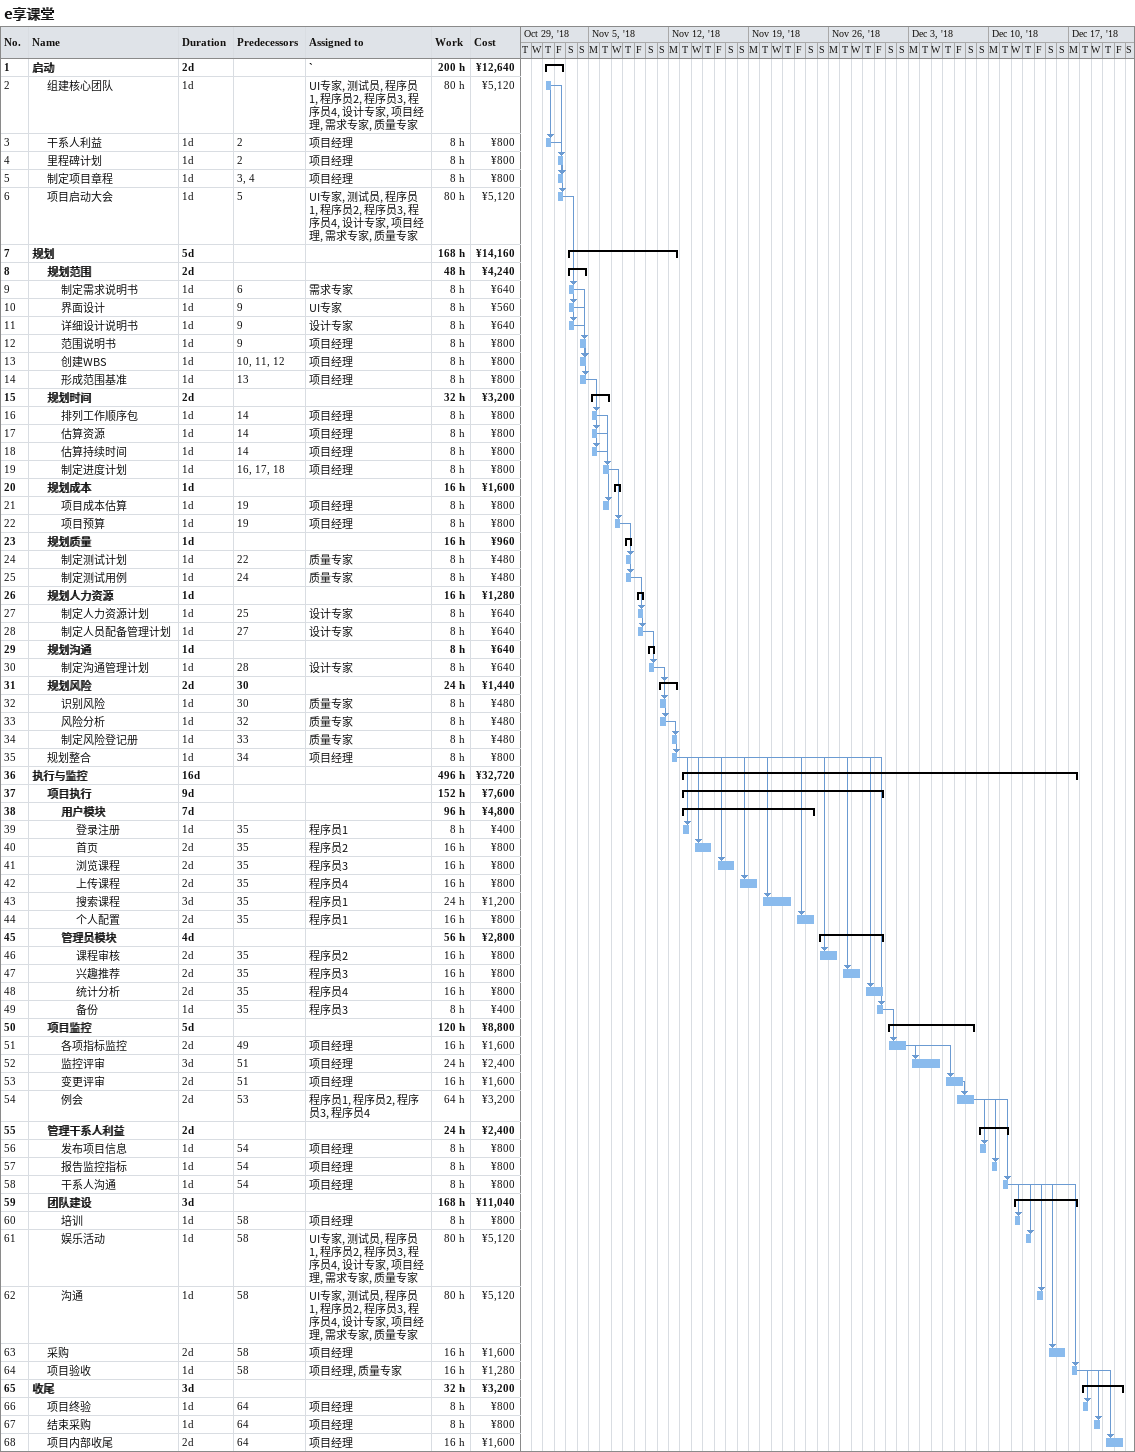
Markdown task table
e享课堂

| ID | Level | Task | Duration | Start | Finish | Predecessors | Resources | Work (h) | Cost (¥) |
|---|---|---|---|---|---|---|---|---|---|
| 1 | 1 | **启动** | 2d | 2018-11-01 | 2018-11-02 |  | ` | 200 | 12640 |
| 2 | 2 | 组建核心团队 | 1d | 2018-11-01 | 2018-11-01 |  | UI专家, 测试员, 程序员1, 程序员2, 程序员3, 程序员4, 设计专家, 项目经理, 需求专家, 质量专家 | 80 | 5120 |
| 3 | 2 | 干系人利益 | 1d | 2018-11-01 | 2018-11-01 | 2 | 项目经理 | 8 | 800 |
| 4 | 2 | 里程碑计划 | 1d | 2018-11-02 | 2018-11-02 | 2 | 项目经理 | 8 | 800 |
| 5 | 2 | 制定项目章程 | 1d | 2018-11-02 | 2018-11-02 | 3, 4 | 项目经理 | 8 | 800 |
| 6 | 2 | 项目启动大会 | 1d | 2018-11-02 | 2018-11-02 | 5 | UI专家, 测试员, 程序员1, 程序员2, 程序员3, 程序员4, 设计专家, 项目经理, 需求专家, 质量专家 | 80 | 5120 |
| 7 | 1 | **规划** | 5d | 2018-11-03 | 2018-11-12 |  |  | 168 | 14160 |
| 8 | 2 | **规划范围** | 2d | 2018-11-03 | 2018-11-04 |  |  | 48 | 4240 |
| 9 | 3 | 制定需求说明书 | 1d | 2018-11-03 | 2018-11-03 | 6 | 需求专家 | 8 | 640 |
| 10 | 3 | 界面设计 | 1d | 2018-11-03 | 2018-11-03 | 9 | UI专家 | 8 | 560 |
| 11 | 3 | 详细设计说明书 | 1d | 2018-11-03 | 2018-11-03 | 9 | 设计专家 | 8 | 640 |
| 12 | 3 | 范围说明书 | 1d | 2018-11-04 | 2018-11-04 | 9 | 项目经理 | 8 | 800 |
| 13 | 3 | 创建WBS | 1d | 2018-11-04 | 2018-11-04 | 10, 11, 12 | 项目经理 | 8 | 800 |
| 14 | 3 | 形成范围基准 | 1d | 2018-11-04 | 2018-11-04 | 13 | 项目经理 | 8 | 800 |
| 15 | 2 | **规划时间** | 2d | 2018-11-05 | 2018-11-06 |  |  | 32 | 3200 |
| 16 | 3 | 排列工作顺序包 | 1d | 2018-11-05 | 2018-11-05 | 14 | 项目经理 | 8 | 800 |
| 17 | 3 | 估算资源 | 1d | 2018-11-05 | 2018-11-05 | 14 | 项目经理 | 8 | 800 |
| 18 | 3 | 估算持续时间 | 1d | 2018-11-05 | 2018-11-05 | 14 | 项目经理 | 8 | 800 |
| 19 | 3 | 制定进度计划 | 1d | 2018-11-06 | 2018-11-06 | 16, 17, 18 | 项目经理 | 8 | 800 |
| 20 | 2 | **规划成本** | 1d | 2018-11-07 | 2018-11-07 |  |  | 16 | 1600 |
| 21 | 3 | 项目成本估算 | 1d | 2018-11-06 | 2018-11-06 | 19 | 项目经理 | 8 | 800 |
| 22 | 3 | 项目预算 | 1d | 2018-11-07 | 2018-11-07 | 19 | 项目经理 | 8 | 800 |
| 23 | 2 | **规划质量** | 1d | 2018-11-08 | 2018-11-08 |  |  | 16 | 960 |
| 24 | 3 | 制定测试计划 | 1d | 2018-11-08 | 2018-11-08 | 22 | 质量专家 | 8 | 480 |
| 25 | 3 | 制定测试用例 | 1d | 2018-11-08 | 2018-11-08 | 24 | 质量专家 | 8 | 480 |
| 26 | 2 | **规划人力资源** | 1d | 2018-11-09 | 2018-11-09 |  |  | 16 | 1280 |
| 27 | 3 | 制定人力资源计划 | 1d | 2018-11-09 | 2018-11-09 | 25 | 设计专家 | 8 | 640 |
| 28 | 3 | 制定人员配备管理计划 | 1d | 2018-11-09 | 2018-11-09 | 27 | 设计专家 | 8 | 640 |
| 29 | 2 | **规划沟通** | 1d | 2018-11-10 | 2018-11-10 |  |  | 8 | 640 |
| 30 | 3 | 制定沟通管理计划 | 1d | 2018-11-10 | 2018-11-10 | 28 | 设计专家 | 8 | 640 |
| 31 | 2 | **规划风险** | 2d | 2018-11-11 | 2018-11-12 | 30 |  | 24 | 1440 |
| 32 | 3 | 识别风险 | 1d | 2018-11-11 | 2018-11-11 | 30 | 质量专家 | 8 | 480 |
| 33 | 3 | 风险分析 | 1d | 2018-11-11 | 2018-11-11 | 32 | 质量专家 | 8 | 480 |
| 34 | 3 | 制定风险登记册 | 1d | 2018-11-12 | 2018-11-12 | 33 | 质量专家 | 8 | 480 |
| 35 | 2 | 规划整合 | 1d | 2018-11-12 | 2018-11-12 | 34 | 项目经理 | 8 | 800 |
| 36 | 1 | **执行与监控** | 16d | 2018-11-13 | 2018-12-17 |  |  | 496 | 32720 |
| 37 | 2 | **项目执行** | 9d | 2018-11-13 | 2018-11-30 |  |  | 152 | 7600 |
| 38 | 3 | **用户模块** | 7d | 2018-11-13 | 2018-11-24 |  |  | 96 | 4800 |
| 39 | 4 | 登录注册 | 1d | 2018-11-13 | 2018-11-13 | 35 | 程序员1 | 8 | 400 |
| 40 | 4 | 首页 | 2d | 2018-11-14 | 2018-11-15 | 35 | 程序员2 | 16 | 800 |
| 41 | 4 | 浏览课程 | 2d | 2018-11-16 | 2018-11-17 | 35 | 程序员3 | 16 | 800 |
| 42 | 4 | 上传课程 | 2d | 2018-11-18 | 2018-11-19 | 35 | 程序员4 | 16 | 800 |
| 43 | 4 | 搜索课程 | 3d | 2018-11-20 | 2018-11-22 | 35 | 程序员1 | 24 | 1200 |
| 44 | 4 | 个人配置 | 2d | 2018-11-23 | 2018-11-24 | 35 | 程序员1 | 16 | 800 |
| 45 | 3 | **管理员模块** | 4d | 2018-11-25 | 2018-11-30 |  |  | 56 | 2800 |
| 46 | 4 | 课程审核 | 2d | 2018-11-25 | 2018-11-26 | 35 | 程序员2 | 16 | 800 |
| 47 | 4 | 兴趣推荐 | 2d | 2018-11-27 | 2018-11-28 | 35 | 程序员3 | 16 | 800 |
| 48 | 4 | 统计分析 | 2d | 2018-11-29 | 2018-11-30 | 35 | 程序员4 | 16 | 800 |
| 49 | 4 | 备份 | 1d | 2018-11-30 | 2018-11-30 | 35 | 程序员3 | 8 | 400 |
| 50 | 2 | **项目监控** | 5d | 2018-12-01 | 2018-12-08 |  |  | 120 | 8800 |
| 51 | 3 | 各项指标监控 | 2d | 2018-12-01 | 2018-12-02 | 49 | 项目经理 | 16 | 1600 |
| 52 | 3 | 监控评审 | 3d | 2018-12-03 | 2018-12-05 | 51 | 项目经理 | 24 | 2400 |
| 53 | 3 | 变更评审 | 2d | 2018-12-06 | 2018-12-07 | 51 | 项目经理 | 16 | 1600 |
| 54 | 3 | 例会 | 2d | 2018-12-07 | 2018-12-08 | 53 | 程序员1, 程序员2, 程序员3, 程序员4 | 64 | 3200 |
| 55 | 2 | **管理干系人利益** | 2d | 2018-12-09 | 2018-12-11 |  |  | 24 | 2400 |
| 56 | 3 | 发布项目信息 | 1d | 2018-12-09 | 2018-12-09 | 54 | 项目经理 | 8 | 800 |
| 57 | 3 | 报告监控指标 | 1d | 2018-12-10 | 2018-12-10 | 54 | 项目经理 | 8 | 800 |
| 58 | 3 | 干系人沟通 | 1d | 2018-12-11 | 2018-12-11 | 54 | 项目经理 | 8 | 800 |
| 59 | 2 | **团队建设** | 3d | 2018-12-12 | 2018-12-17 |  |  | 168 | 11040 |
| 60 | 3 | 培训 | 1d | 2018-12-12 | 2018-12-12 | 58 | 项目经理 | 8 | 800 |
| 61 | 3 | 娱乐活动 | 1d | 2018-12-13 | 2018-12-13 | 58 | UI专家, 测试员, 程序员1, 程序员2, 程序员3, 程序员4, 设计专家, 项目经理, 需求专家, 质量专家 | 80 | 5120 |
| 62 | 3 | 沟通 | 1d | 2018-12-14 | 2018-12-14 | 58 | UI专家, 测试员, 程序员1, 程序员2, 程序员3, 程序员4, 设计专家, 项目经理, 需求专家, 质量专家 | 80 | 5120 |
| 63 | 2 | 采购 | 2d | 2018-12-15 | 2018-12-16 | 58 | 项目经理 | 16 | 1600 |
| 64 | 2 | 项目验收 | 1d | 2018-12-17 | 2018-12-17 | 58 | 项目经理, 质量专家 | 16 | 1280 |
| 65 | 1 | **收尾** | 3d | 2018-12-18 | 2018-12-21 |  |  | 32 | 3200 |
| 66 | 2 | 项目终验 | 1d | 2018-12-18 | 2018-12-18 | 64 | 项目经理 | 8 | 800 |
| 67 | 2 | 结束采购 | 1d | 2018-12-19 | 2018-12-19 | 64 | 项目经理 | 8 | 800 |
| 68 | 2 | 项目内部收尾 | 2d | 2018-12-20 | 2018-12-21 | 64 | 项目经理 | 16 | 1600 |
